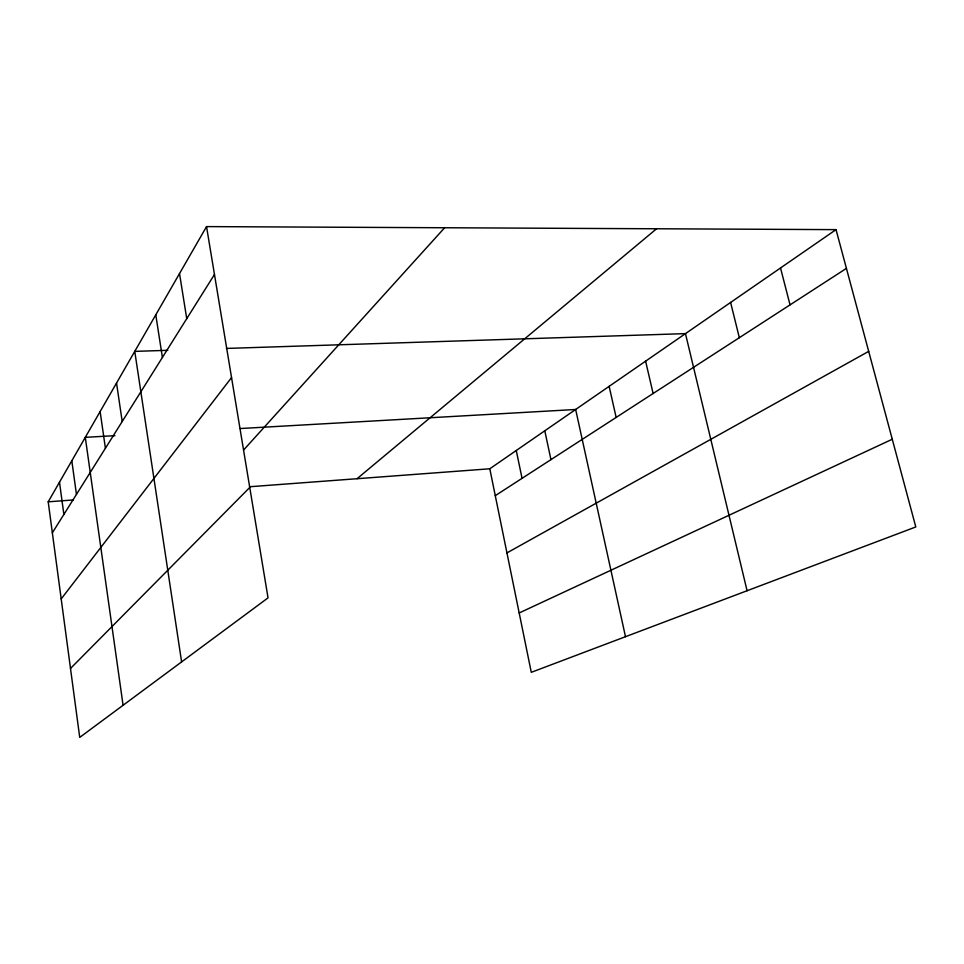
<?xml version="1.0" encoding="UTF-8"?>
<svg xmlns="http://www.w3.org/2000/svg" width="964" height="964" viewBox="0 0 964 964"><rect width="100%" height="100%" fill="white"/><g stroke="black" fill="none" stroke-linecap="round" stroke-linejoin="round"><path stroke-width="1.45" d="M206.537 226.6L268.04 597.861L79.723 737.4L48.2 501.822L206.537 226.6L836.029 229.637L915.8 526.947L531.284 672.318L489.796 468.781L836.029 229.637M52.345 532.815L214.466 274.499M61.19 598.921L231.553 377.587M243.723 449.887L444.633 227.757M70.493 668.462L249.748 487.471M357.054 478.71L656.568 228.769M495.279 495.665L846.428 268.378M506.944 552.902L868.697 351.366M519.186 612.959L892.278 439.247M48.2 501.822L73.409 499.942M249.531 486.76L489.796 468.781M114.933 435.656L85.29 437.343L123.079 705.274M240.241 428.546L575.653 409.483L625.491 636.698M167.808 350.306L134.755 351.378L181.606 661.906M226.407 348.426L685.464 333.628L747.076 590.727M780.527 267.98L790.034 304.877M730.604 302.455L739.34 337.689M645.603 361.163L653.122 393.505M609.14 386.347L616.153 417.424M544.793 430.8L550.95 459.635M516.258 450.501L522.054 478.337M179.521 273.571L186.739 318.686M155.782 314.83L162.398 357.475M116.536 383.045L122.199 421.521M100.135 411.556L105.413 448.26M71.806 460.792L76.457 494.399M59.491 482.205L63.877 514.451"/></g></svg>
